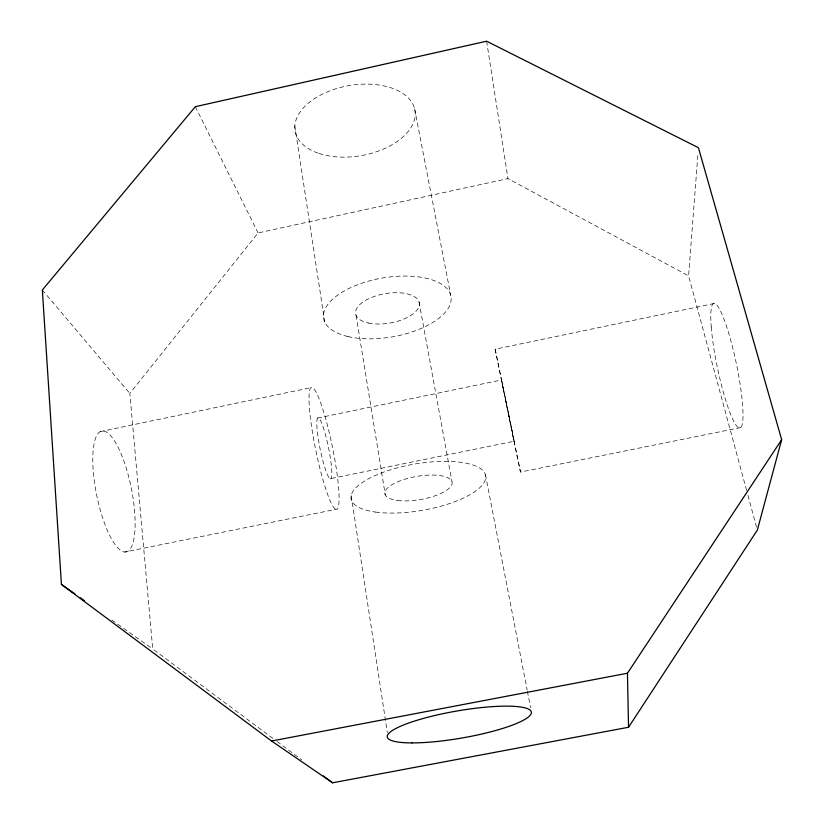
<?xml version="1.0" encoding="UTF-8"?>
<svg xmlns="http://www.w3.org/2000/svg" width="824" height="824" viewBox="0 0 824 824"><rect width="100%" height="100%" fill="white"/><g stroke="black" fill="none" stroke-linecap="round" stroke-linejoin="round"><path stroke-width="0.62" stroke-dasharray="4.12 3.09" d="M746.606 490.424L688.596 275.855L698.031 152.831M272.96 738.438L152.718 648.952L129.832 393.398L258.077 232.935L507.965 178.612L688.596 275.855M100.25 431.611L310.854 387.671M740.601 427.604L520.5 472.059L512.662 435.278L495.162 349.211L714.758 303.387M317.642 418.046L501.528 379.977L510.365 422.094L514.155 441.231L330.053 478.723A31.158 4.233 78.4 0 1 317.261 430.942A31.158 4.233 78.4 0 1 325.583 435.196A31.158 4.233 78.4 0 1 330.053 478.723M124.671 552.018A61.666 17.665 78.6 0 0 124.486 462.728A61.666 17.665 78.6 0 0 92.782 459.751A61.666 17.665 78.6 0 0 124.671 552.018L335.759 509.376A62.356 8.487 78.4 0 0 326.273 420.971A62.356 8.487 78.4 0 0 310.061 414.76A62.356 8.487 78.4 0 0 335.759 509.376M111.796 620.019L152.718 648.952M277.07 741.497L301.738 759.852M42.343 289.986L129.832 393.398M195.34 106.687L258.077 232.935M495.162 349.211L520.5 472.059M747.945 495.389L756.999 528.874M514.155 441.231L501.528 379.977M414.616 108.83L450.718 295.28M485.46 474.706L527.164 690.11M527.401 691.377L530.574 707.754M419.066 301.986L451.954 481.474M356.071 315.345L385.292 494.956M486.623 41.2L507.965 178.612M294.796 125.948L324.728 321.988M351.189 495.605L387.332 732.546M318.95 153.439A60.822 35.535 -9.8 0 0 414.822 118.151A60.822 35.535 -9.8 0 0 331.207 90.352A60.822 35.535 -9.8 0 0 318.95 153.439M711.246 327.015A63.675 9.682 78.2 0 0 737.974 427.378A63.675 9.682 78.2 0 0 731.362 342.588A63.675 9.682 78.2 0 0 711.246 327.015M397.714 500.467A34.114 11.711 -9.8 0 0 451.851 484.584A34.114 11.711 -9.8 0 0 405.985 478.868A34.114 11.711 -9.8 0 0 397.714 500.467M368.287 323.008A32.291 14.894 -9.8 0 0 419.148 305.91A32.291 14.894 -9.8 0 0 374.951 296.197A32.291 14.894 -9.8 0 0 368.287 323.008M347.882 336.522A64.622 29.829 -9.8 0 0 450.543 303.16A64.622 29.829 -9.8 0 0 363.456 282.673A64.622 29.829 -9.8 0 0 347.882 336.522M375.62 512.085A68.279 23.453 -9.8 0 0 484.873 480.969A68.279 23.453 -9.8 0 0 394.655 468.578A68.279 23.453 -9.8 0 0 375.62 512.085"/><path stroke-width="1.24" d="M781.657 439.676L757.338 530.11L628.547 727.252L332.577 782.8L271.559 741.013L61.429 584.401L42.343 289.986L195.34 106.687L486.623 41.2L698.422 147.712L781.657 439.676L627.445 673.229L628.547 727.252M271.559 741.013L627.445 673.229M61.429 584.401L75.066 594.053M80.319 597.761L84.511 600.727M323.327 775.92L332.577 782.8M412.041 742.908A73.099 13.73 -9.8 0 0 530.12 715.345A73.099 13.73 -9.8 0 0 436.071 715.211A73.099 13.73 -9.8 0 0 412.041 742.908"/></g></svg>
